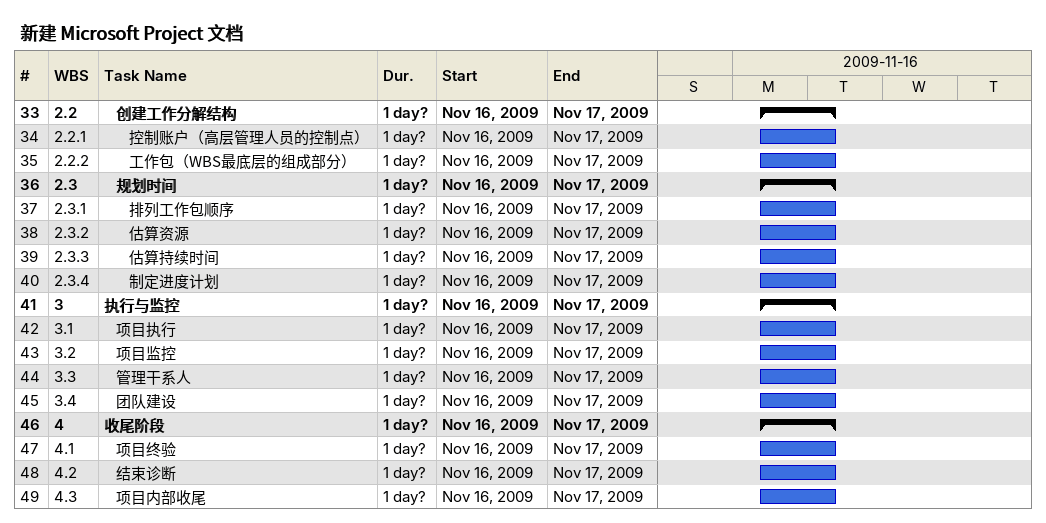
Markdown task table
新建 Microsoft Project 文档

| ID | WBS | Task | Duration | Start | Finish |
|---|---|---|---|---|---|
| 33 | 2.2 | **创建工作分解结构** | 1d? | 2009-11-16 | 2009-11-17 |
| 34 | 2.2.1 | 控制账户（高层管理人员的控制点） | 1d? | 2009-11-16 | 2009-11-17 |
| 35 | 2.2.2 | 工作包（WBS最底层的组成部分） | 1d? | 2009-11-16 | 2009-11-17 |
| 36 | 2.3 | **规划时间** | 1d? | 2009-11-16 | 2009-11-17 |
| 37 | 2.3.1 | 排列工作包顺序 | 1d? | 2009-11-16 | 2009-11-17 |
| 38 | 2.3.2 | 估算资源 | 1d? | 2009-11-16 | 2009-11-17 |
| 39 | 2.3.3 | 估算持续时间 | 1d? | 2009-11-16 | 2009-11-17 |
| 40 | 2.3.4 | 制定进度计划 | 1d? | 2009-11-16 | 2009-11-17 |
| 41 | 3 | **执行与监控** | 1d? | 2009-11-16 | 2009-11-17 |
| 42 | 3.1 | 项目执行 | 1d? | 2009-11-16 | 2009-11-17 |
| 43 | 3.2 | 项目监控 | 1d? | 2009-11-16 | 2009-11-17 |
| 44 | 3.3 | 管理干系人 | 1d? | 2009-11-16 | 2009-11-17 |
| 45 | 3.4 | 团队建设 | 1d? | 2009-11-16 | 2009-11-17 |
| 46 | 4 | **收尾阶段** | 1d? | 2009-11-16 | 2009-11-17 |
| 47 | 4.1 | 项目终验 | 1d? | 2009-11-16 | 2009-11-17 |
| 48 | 4.2 | 结束诊断 | 1d? | 2009-11-16 | 2009-11-17 |
| 49 | 4.3 | 项目内部收尾 | 1d? | 2009-11-16 | 2009-11-17 |
